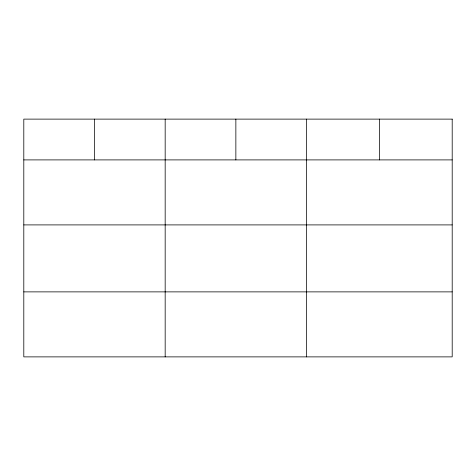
<?xml version="1.0" encoding="UTF-8"?>
<svg xmlns="http://www.w3.org/2000/svg" width="476" height="476" viewBox="0 0 476 476"><rect width="100%" height="100%" fill="white"/><g stroke="black" fill="none" stroke-linecap="round" stroke-linejoin="round"><path stroke-width="0.71" d="M23.8 159.9L452.2 159.9M23.8 224.904L452.2 224.904M23.8 291.877L452.2 291.877M379.372 119.119L379.372 159.9M306.544 119.119L306.544 356.881M235.858 119.119L235.858 159.9M165.172 119.119L165.172 356.881M94.486 119.119L94.486 159.9M452.2 119.119L23.8 119.119L23.8 356.881L452.2 356.881L452.2 119.119"/></g></svg>
